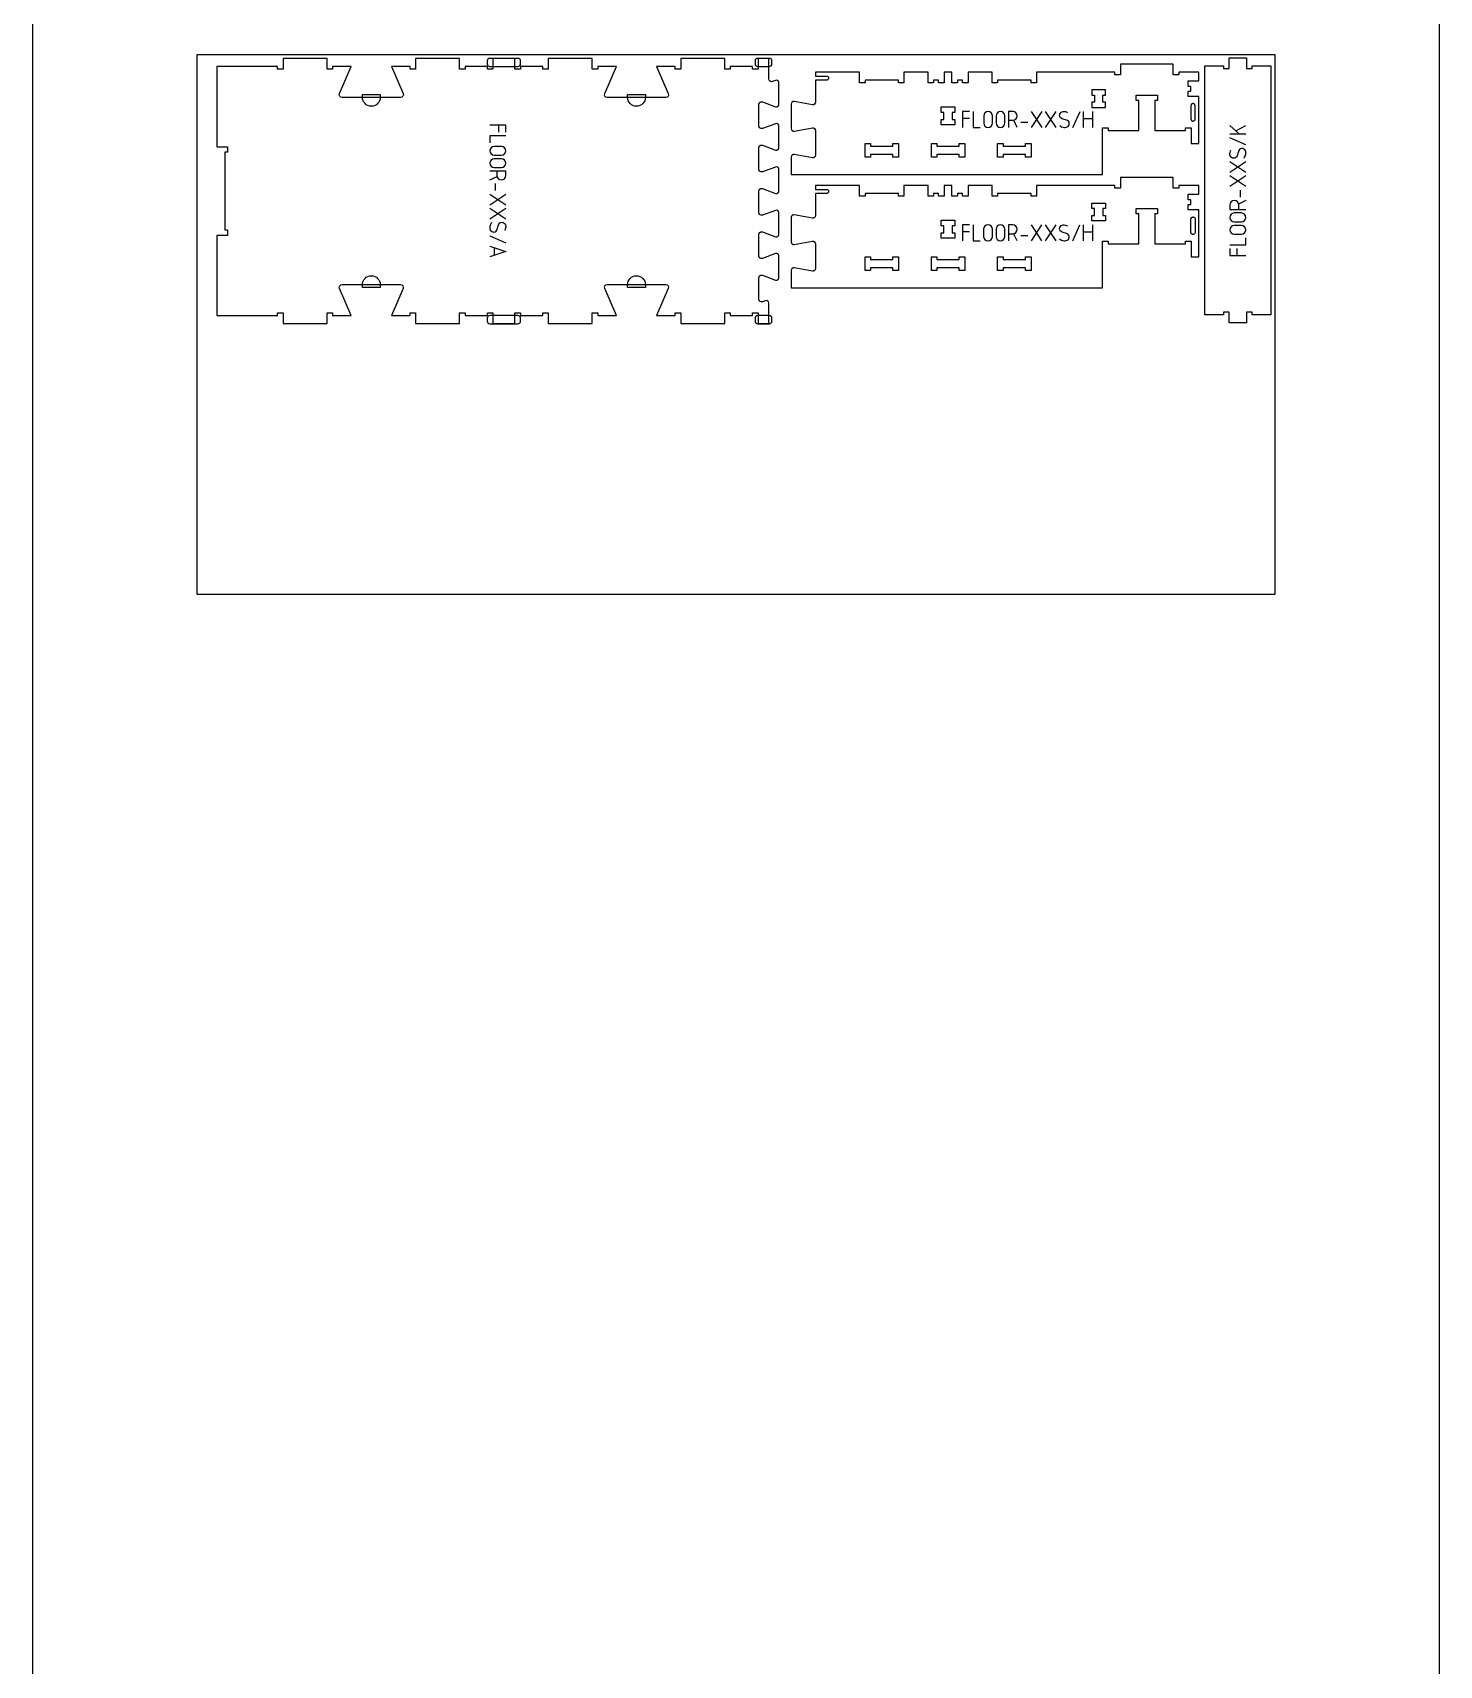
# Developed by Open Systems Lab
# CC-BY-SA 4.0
# Model space of a CAD drawing. Extents: x 0 to 12757, y 0 to 30003.
# Drawn here: x 0 to 3183, y 6932 to 10626 of the extents above; entities that cross this region are included whole.
import ezdxf

# ---------------------------------------------------------------- set-up
doc = ezdxf.new("R2010")
doc.units = 0
for name, color, linetype in [('0_SHEET_SPRUCEPLY_2440X122', 1, 'CONTINUOUS'), ('1_ANYTOOL_1MMDEEP_LABELS_S', 2, 'CONTINUOUS'), ('3_ANYTOOL_CUTTHROUGH_INSID', 4, 'CONTINUOUS'), ('4_ANYTOOL_CUTTHROUGH_OUTSI', 5, 'CONTINUOUS'), ('5_ANYTOOL_HALF_MILL_9MM_IN', 70, 'CONTINUOUS'), ('DONOTCUT', 7, 'CONTINUOUS')]:
    doc.layers.add(name, color=color, linetype=linetype)

msp = doc.modelspace()

# ---------------------------------------------------------------- linework, layer by layer
at = {"layer": '0_SHEET_SPRUCEPLY_2440X122'}
msp.add_lwpolyline([(371.7, 10575.6), (371.7, 9355.6), (2811.7, 9355.6), (2811.7, 10575.6)], close=True, dxfattribs=at)
at = {"layer": '1_ANYTOOL_1MMDEEP_LABELS_S', "color": 2}
for points in [[(2120.2, 10447.3), (2104.2, 10447.3), (2104.2, 10411.3)], [(2120.2, 10431.3), (2104.2, 10431.3)], [(2128.2, 10447.3), (2128.2, 10411.3), (2144.2, 10411.3)], [(2228.2, 10411.3), (2220.1, 10427.5)], [(2236.2, 10423.3), (2252.2, 10423.3)], [(2260.2, 10411.3), (2284.2, 10447.3)], [(2284.2, 10411.3), (2260.2, 10447.3)], [(2292.2, 10411.3), (2316.2, 10447.3)], [(2316.2, 10411.3), (2292.2, 10447.3)], [(2354.2, 10411.3), (2370.2, 10447.3)], [(2378.2, 10411.3), (2378.2, 10447.3)], [(2378.2, 10431.3), (2398.2, 10431.3)], [(2398.2, 10447.3), (2398.2, 10411.3)], [(1070.7, 10400.3), (1070.7, 10416.3), (1034.7, 10416.3)], [(1070.7, 10392.3), (1034.7, 10392.3), (1034.7, 10376.3)], [(1054.7, 10400.3), (1054.7, 10416.3)], [(2709.4, 10415.6), (2731.4, 10395.6)], [(2745.4, 10395.6), (2709.4, 10395.6)], [(2745.4, 10371.6), (2709.4, 10387.6)], [(2722.9, 10403.4), (2745.4, 10415.6)], [(2745.4, 10333.6), (2709.4, 10309.6)], [(2745.4, 10309.6), (2709.4, 10333.6)], [(1034.7, 10292.3), (1050.9, 10300.4)], [(1046.7, 10284.3), (1046.7, 10268.3)], [(2745.4, 10301.6), (2709.4, 10277.6)], [(2745.4, 10277.6), (2709.4, 10301.6)], [(2733.4, 10253.6), (2733.4, 10269.6)], [(1034.7, 10260.3), (1070.7, 10236.3)], [(1034.7, 10236.3), (1070.7, 10260.3)], [(2745.4, 10245.6), (2729.2, 10237.5)], [(1034.7, 10228.3), (1070.7, 10204.3)], [(1034.7, 10204.3), (1070.7, 10228.3)], [(1034.7, 10166.3), (1070.7, 10150.3)], [(2120.1, 10190.8), (2104.1, 10190.8), (2104.1, 10154.8)], [(2120.1, 10174.8), (2104.1, 10174.8)], [(2128.1, 10190.8), (2128.1, 10154.8), (2144.1, 10154.8)], [(2228.1, 10154.8), (2220, 10171)], [(2236.1, 10166.8), (2252.1, 10166.8)], [(2260.1, 10154.8), (2284.1, 10190.8)], [(2284.1, 10154.8), (2260.1, 10190.8)], [(2292.1, 10154.8), (2316.1, 10190.8)], [(2316.1, 10154.8), (2292.1, 10190.8)], [(2354.1, 10154.8), (2370.1, 10190.8)], [(2378.1, 10154.8), (2378.1, 10190.8)], [(2378.1, 10174.8), (2398.1, 10174.8)], [(2398.1, 10190.8), (2398.1, 10154.8)], [(2709.4, 10145.6), (2745.4, 10145.6), (2745.4, 10161.6)], [(1034.7, 10142.3), (1070.7, 10130.3), (1034.7, 10118.3)], [(1044.7, 10139), (1044.7, 10121.7)], [(2709.4, 10137.6), (2709.4, 10121.6), (2745.4, 10121.6)], [(2725.4, 10137.6), (2725.4, 10121.6)]]:
    msp.add_lwpolyline(points, dxfattribs=at)
for points in [[(2152.2, 10421.3, 1), (2172.2, 10421.3), (2172.2, 10437.3, 1), (2152.2, 10437.3)], [(2180.2, 10421.3, 1), (2200.2, 10421.3), (2200.2, 10437.3, 1), (2180.2, 10437.3)], [(1044.7, 10368.3, 1), (1044.7, 10348.3), (1060.7, 10348.3, 1), (1060.7, 10368.3)], [(1044.7, 10340.3, 1), (1044.7, 10320.3), (1060.7, 10320.3, 1), (1060.7, 10340.3)], [(2735.4, 10197.6, 1), (2735.4, 10217.6), (2719.4, 10217.6, 1), (2719.4, 10197.6)], [(2152.1, 10164.8, 1), (2172.1, 10164.8), (2172.1, 10180.8, 1), (2152.1, 10180.8)], [(2180.1, 10164.8, 1), (2200.1, 10164.8), (2200.1, 10180.8, 1), (2180.1, 10180.8)], [(2735.4, 10169.6, 1), (2735.4, 10189.6), (2719.4, 10189.6, 1), (2719.4, 10169.6)]]:
    msp.add_lwpolyline(points, format="xyb", close=True, dxfattribs=at)
for points in [[(2208.2, 10427.3), (2218.2, 10427.3, 1), (2218.2, 10447.3), (2208.2, 10447.3), (2208.2, 10411.3)], [(2324.2, 10415.3, 0.136555), (2333.5, 10411.4, 0.071716), (2338.6, 10411.5, 0.133522), (2343.3, 10413.6, 0.344001), (2345.3, 10423, 0.153745), (2341.8, 10426.8, 0.071568), (2337.1, 10428.6, -0.00912), (2332, 10429.9, -0.090615), (2327.4, 10432.1, -0.340346), (2324.6, 10441.4, -0.284273), (2332.3, 10447.3, -0.092596), (2337.3, 10446.9, -0.017533), (2342.2, 10445.3)], [(2741.4, 10341.6, 0.136555), (2745.2, 10350.9, 0.071716), (2745.1, 10356, 0.133522), (2743, 10360.7, 0.344001), (2733.6, 10362.7, 0.153745), (2729.9, 10359.2, 0.071568), (2728.1, 10354.5, -0.00912), (2726.8, 10349.4, -0.090615), (2724.6, 10344.8, -0.340346), (2715.2, 10342, -0.284273), (2709.4, 10349.7, -0.092596), (2709.8, 10354.7, -0.017533), (2711.4, 10359.6)], [(1050.7, 10312.3), (1050.7, 10302.3, 1), (1070.7, 10302.3), (1070.7, 10312.3), (1034.7, 10312.3)], [(2729.4, 10225.6), (2729.4, 10235.6, 1), (2709.4, 10235.6), (2709.4, 10225.6), (2745.4, 10225.6)], [(1038.7, 10196.3, 0.136555), (1034.9, 10187.1, 0.071716), (1035, 10181.9, 0.133522), (1037.1, 10177.3, 0.344001), (1046.5, 10175.2, 0.153745), (1050.2, 10178.7, 0.071568), (1052, 10183.4, -0.00912), (1053.3, 10188.6, -0.090615), (1055.5, 10193.2, -0.340346), (1064.9, 10196, -0.284273), (1070.7, 10188.3, -0.092596), (1070.3, 10183.3, -0.017533), (1068.7, 10178.3)], [(2208.1, 10170.8), (2218.1, 10170.8, 1), (2218.1, 10190.8), (2208.1, 10190.8), (2208.1, 10154.8)], [(2324.1, 10158.8, 0.136555), (2333.4, 10155, 0.071716), (2338.5, 10155.1, 0.133522), (2343.2, 10157.2, 0.344001), (2345.2, 10166.6, 0.153745), (2341.7, 10170.3, 0.071568), (2337, 10172.1, -0.00912), (2331.9, 10173.4, -0.090615), (2327.3, 10175.6, -0.340346), (2324.5, 10185, -0.284273), (2332.2, 10190.8, -0.092596), (2337.2, 10190.4, -0.017533), (2342.1, 10188.8)]]:
    msp.add_lwpolyline(points, format="xyb", dxfattribs=at)
at = {"layer": '3_ANYTOOL_CUTTHROUGH_INSID', "color": 4}
for points in [[(2397.3, 10496.5), (2397.3, 10484), (2403.3, 10484), (2403.3, 10468.5), (2397.3, 10468.5), (2397.3, 10456), (2427.8, 10456), (2427.8, 10468.5), (2421.8, 10468.5), (2421.8, 10484), (2427.8, 10484), (2427.8, 10496.5)], [(2086.8, 10417), (2056.3, 10417), (2056.3, 10429.5), (2062.3, 10429.5), (2062.3, 10445), (2056.3, 10445), (2056.3, 10457.5), (2086.8, 10457.5), (2086.8, 10445), (2080.8, 10445), (2080.8, 10429.5), (2086.8, 10429.5)], [(1946.8, 10368.5), (1946.8, 10374.5), (1959.3, 10374.5), (1959.3, 10344), (1946.8, 10344), (1946.8, 10350), (1896.3, 10350), (1896.3, 10344), (1883.8, 10344), (1883.8, 10374.5), (1896.3, 10374.5), (1896.3, 10368.5)], [(2046.3, 10368.5), (2096.8, 10368.5), (2096.8, 10374.5), (2109.3, 10374.5), (2109.3, 10344), (2096.8, 10344), (2096.8, 10350), (2046.3, 10350), (2046.3, 10344), (2033.8, 10344), (2033.8, 10374.5), (2046.3, 10374.5)], [(2196.3, 10350), (2196.3, 10344), (2183.8, 10344), (2183.8, 10374.5), (2196.3, 10374.5), (2196.3, 10368.5), (2246.8, 10368.5), (2246.8, 10374.5), (2259.3, 10374.5), (2259.3, 10344), (2246.8, 10344), (2246.8, 10350)], [(2397.3, 10240.1), (2427.8, 10240.1), (2427.8, 10227.6), (2421.8, 10227.6), (2421.8, 10212.1), (2427.8, 10212.1), (2427.8, 10199.6), (2397.3, 10199.6), (2397.3, 10212.1), (2403.3, 10212.1), (2403.3, 10227.6), (2397.3, 10227.6)], [(2086.8, 10160.6), (2056.3, 10160.6), (2056.3, 10173.1), (2062.3, 10173.1), (2062.3, 10188.6), (2056.3, 10188.6), (2056.3, 10201.1), (2086.8, 10201.1), (2086.8, 10188.6), (2080.8, 10188.6), (2080.8, 10173.1), (2086.8, 10173.1)], [(1946.8, 10112.1), (1946.8, 10118.1), (1959.3, 10118.1), (1959.3, 10087.6), (1946.8, 10087.6), (1946.8, 10093.6), (1896.3, 10093.6), (1896.3, 10087.6), (1883.8, 10087.6), (1883.8, 10118.1), (1896.3, 10118.1), (1896.3, 10112.1)], [(2046.3, 10118.1), (2046.3, 10112.1), (2096.8, 10112.1), (2096.8, 10118.1), (2109.3, 10118.1), (2109.3, 10087.6), (2096.8, 10087.6), (2096.8, 10093.6), (2046.3, 10093.6), (2046.3, 10087.6), (2033.8, 10087.6), (2033.8, 10118.1)], [(2196.3, 10093.6), (2196.3, 10087.6), (2183.8, 10087.6), (2183.8, 10118.1), (2196.3, 10118.1), (2196.3, 10112.1), (2246.8, 10112.1), (2246.8, 10118.1), (2259.3, 10118.1), (2259.3, 10087.6), (2246.8, 10087.6), (2246.8, 10093.6)]]:
    msp.add_lwpolyline(points, close=True, dxfattribs=at)
for points in [[(2630.8, 10460.3, 0.414214), (2626, 10465), (2625.9, 10465), (2625.8, 10465), (2625.7, 10465), (2625.6, 10465), (2625.5, 10465), (2625.4, 10465), (2625.3, 10465), (2625.1, 10465), (2625, 10464.9), (2624.9, 10464.9), (2624.8, 10464.9), (2624.7, 10464.9), (2624.6, 10464.8), (2624.5, 10464.8), (2624.4, 10464.7), (2624.3, 10464.7), (2624.1, 10464.7), (2624, 10464.6), (2623.9, 10464.6), (2623.8, 10464.5), (2623.7, 10464.4), (2623.6, 10464.4), (2623.5, 10464.3), (2623.4, 10464.3), (2623.3, 10464.2), (2623.2, 10464.1), (2623.1, 10464.1), (2623, 10464), (2622.9, 10463.9), (2622.8, 10463.8), (2622.7, 10463.7), (2622.6, 10463.6), (2622.6, 10463.6), (2622.5, 10463.5), (2622.4, 10463.4), (2622.3, 10463.3), (2622.2, 10463.2), (2622.2, 10463.1), (2622.1, 10463), (2622, 10462.9), (2622, 10462.8), (2621.9, 10462.7), (2621.8, 10462.6), (2621.8, 10462.5), (2621.7, 10462.4), (2621.7, 10462.3), (2621.6, 10462.1), (2621.6, 10462), (2621.5, 10461.9), (2621.5, 10461.8), (2621.5, 10461.7), (2621.4, 10461.6), (2621.4, 10461.5), (2621.4, 10461.4), (2621.4, 10461.3), (2621.3, 10461.2), (2621.3, 10461), (2621.3, 10460.9), (2621.3, 10460.8), (2621.3, 10460.7), (2621.3, 10460.6), (2621.3, 10460.5), (2621.3, 10460.4), (2621.3, 10460.3), (2621.3, 10430.3), (2621.3, 10430.2), (2621.3, 10430.1), (2621.3, 10430), (2621.3, 10429.9), (2621.3, 10429.7), (2621.3, 10429.6), (2621.3, 10429.5), (2621.3, 10429.4), (2621.4, 10429.3), (2621.4, 10429.2), (2621.4, 10429.1), (2621.4, 10429), (2621.5, 10428.9), (2621.5, 10428.8), (2621.6, 10428.6), (2621.6, 10428.5), (2621.6, 10428.4), (2621.7, 10428.3), (2621.7, 10428.2), (2621.8, 10428.1), (2621.8, 10428), (2621.9, 10427.9), (2622, 10427.8), (2622, 10427.7), (2622.1, 10427.6), (2622.2, 10427.5), (2622.2, 10427.4), (2622.3, 10427.3), (2622.4, 10427.2), (2622.5, 10427.1), (2622.6, 10427), (2622.7, 10426.9), (2622.7, 10426.8), (2622.8, 10426.8), (2622.9, 10426.7), (2623, 10426.6), (2623.1, 10426.5), (2623.2, 10426.4), (2623.3, 10426.4), (2623.4, 10426.3), (2623.5, 10426.2), (2623.6, 10426.2), (2623.7, 10426.1), (2623.8, 10426.1), (2623.9, 10426), (2624, 10426), (2624.2, 10425.9), (2624.3, 10425.9), (2624.4, 10425.8), (2624.5, 10425.8), (2624.6, 10425.8), (2624.7, 10425.7), (2624.8, 10425.7), (2624.9, 10425.7), (2625, 10425.6), (2625.1, 10425.6), (2625.3, 10425.6), (2625.4, 10425.6), (2625.5, 10425.6), (2625.6, 10425.6), (2625.7, 10425.5), (2625.8, 10425.5), (2625.9, 10425.5), (2626, 10425.5, 0.414214), (2630.8, 10430.3)], [(2630.8, 10203.8), (2630.8, 10173.8, -0.414214), (2626, 10169.1), (2625.9, 10169.1), (2625.8, 10169.1), (2625.7, 10169.1), (2625.6, 10169.1), (2625.5, 10169.1), (2625.4, 10169.1), (2625.3, 10169.1), (2625.1, 10169.2), (2625, 10169.2), (2624.9, 10169.2), (2624.8, 10169.2), (2624.7, 10169.3), (2624.6, 10169.3), (2624.5, 10169.3), (2624.4, 10169.4), (2624.3, 10169.4), (2624.2, 10169.5), (2624, 10169.5), (2623.9, 10169.6), (2623.8, 10169.6), (2623.7, 10169.7), (2623.6, 10169.7), (2623.5, 10169.8), (2623.4, 10169.9), (2623.3, 10169.9), (2623.2, 10170), (2623.1, 10170.1), (2623, 10170.1), (2622.9, 10170.2), (2622.8, 10170.3), (2622.7, 10170.4), (2622.7, 10170.5), (2622.6, 10170.6), (2622.5, 10170.7), (2622.4, 10170.7), (2622.3, 10170.8), (2622.2, 10170.9), (2622.2, 10171), (2622.1, 10171.1), (2622, 10171.2), (2622, 10171.3), (2621.9, 10171.4), (2621.8, 10171.5), (2621.8, 10171.7), (2621.7, 10171.8), (2621.7, 10171.9), (2621.6, 10172), (2621.6, 10172.1), (2621.6, 10172.2), (2621.5, 10172.3), (2621.5, 10172.4), (2621.4, 10172.5), (2621.4, 10172.6), (2621.4, 10172.7), (2621.4, 10172.9), (2621.3, 10173), (2621.3, 10173.1), (2621.3, 10173.2), (2621.3, 10173.3), (2621.3, 10173.4), (2621.3, 10173.5), (2621.3, 10173.6), (2621.3, 10173.7), (2621.3, 10173.8), (2621.3, 10203.8), (2621.3, 10203.9), (2621.3, 10204), (2621.3, 10204.2), (2621.3, 10204.3), (2621.3, 10204.4), (2621.3, 10204.5), (2621.3, 10204.6), (2621.3, 10204.7), (2621.4, 10204.8), (2621.4, 10204.9), (2621.4, 10205), (2621.4, 10205.1), (2621.5, 10205.3), (2621.5, 10205.4), (2621.5, 10205.5), (2621.6, 10205.6), (2621.6, 10205.7), (2621.7, 10205.8), (2621.7, 10205.9), (2621.8, 10206), (2621.8, 10206.1), (2621.9, 10206.2), (2622, 10206.3), (2622, 10206.4), (2622.1, 10206.5), (2622.2, 10206.6), (2622.2, 10206.7), (2622.3, 10206.8), (2622.4, 10206.9), (2622.5, 10207), (2622.6, 10207.1), (2622.6, 10207.2), (2622.7, 10207.3), (2622.8, 10207.4), (2622.9, 10207.4), (2623, 10207.5), (2623.1, 10207.6), (2623.2, 10207.7), (2623.3, 10207.7), (2623.4, 10207.8), (2623.5, 10207.9), (2623.6, 10207.9), (2623.7, 10208), (2623.8, 10208.1), (2623.9, 10208.1), (2624, 10208.2), (2624.1, 10208.2), (2624.3, 10208.3), (2624.4, 10208.3), (2624.5, 10208.3), (2624.6, 10208.4), (2624.7, 10208.4), (2624.8, 10208.4), (2624.9, 10208.5), (2625, 10208.5), (2625.1, 10208.5), (2625.3, 10208.5), (2625.4, 10208.5), (2625.5, 10208.6), (2625.6, 10208.6), (2625.7, 10208.6), (2625.8, 10208.6), (2625.9, 10208.6), (2626, 10208.6, -0.414214)]]:
    msp.add_lwpolyline(points, format="xyb", close=True, dxfattribs=at)
at = {"layer": '4_ANYTOOL_CUTTHROUGH_OUTSI', "color": 5}
for points in [[(1681.4, 10517.6), (1674.6, 10515, -0.522088), (1666.2, 10520.9), (1666.2, 10567), (1641.7, 10567), (1641.7, 10543), (1629.2, 10543), (1629.2, 10549), (1578.7, 10549), (1578.7, 10543), (1566.2, 10543), (1566.2, 10567), (1466.7, 10567), (1466.7, 10543), (1454.2, 10543), (1454.2, 10549), (1411.8, 10549), (1438.4, 10487.8), (1438.4, 10487.8, -0.539734), (1432.6, 10479), (1300.3, 10479, -0.539734), (1294.5, 10487.8), (1321.1, 10549), (1278.7, 10549), (1278.7, 10543), (1266.2, 10543), (1266.2, 10567), (1166.7, 10567), (1166.7, 10543), (1154.2, 10543), (1154.2, 10549), (1103.7, 10549), (1103.7, 10543), (1091.2, 10543), (1091.2, 10567), (1041.7, 10567), (1041.7, 10543), (1029.2, 10543), (1029.2, 10549), (978.7, 10549), (978.7, 10543), (966.2, 10543), (966.2, 10567), (866.7, 10567), (866.7, 10543), (854.2, 10543), (854.2, 10549), (811.8, 10549), (838.4, 10487.8), (838.4, 10487.8, -0.539734), (832.6, 10479), (700.3, 10479, -0.539734), (694.5, 10487.8), (721.1, 10549), (678.7, 10549), (678.7, 10543), (666.2, 10543), (666.2, 10567), (566.7, 10567), (566.7, 10543), (554.2, 10543), (554.2, 10549), (416.7, 10549), (416.7, 10367.5), (440.7, 10367.5), (440.7, 10355), (434.7, 10355), (434.7, 10179.5), (440.7, 10179.5), (440.7, 10167), (416.7, 10167), (416.7, 9985.5), (554.2, 9985.5), (554.2, 9991.5), (566.7, 9991.5), (566.7, 9967.5), (666.2, 9967.5), (666.2, 9991.5), (678.7, 9991.5), (678.7, 9985.5), (721.1, 9985.5), (694.5, 10046.8), (694.5, 10046.8, -0.539734), (700.3, 10055.5), (832.6, 10055.5, -0.539734), (838.4, 10046.8), (811.8, 9985.5), (854.2, 9985.5), (854.2, 9991.5), (866.7, 9991.5), (866.7, 9967.5), (966.2, 9967.5), (966.2, 9991.5), (978.7, 9991.5), (978.7, 9985.5), (1029.2, 9985.5), (1029.2, 9991.5), (1041.7, 9991.5), (1041.7, 9967.5), (1091.2, 9967.5), (1091.2, 9991.5), (1103.7, 9991.5), (1103.7, 9985.5), (1154.2, 9985.5), (1154.2, 9991.5), (1166.7, 9991.5), (1166.7, 9967.5), (1266.2, 9967.5), (1266.2, 9991.5), (1278.7, 9991.5), (1278.7, 9985.5), (1321.1, 9985.5), (1294.5, 10046.8), (1294.5, 10046.8, -0.539734), (1300.3, 10055.5), (1432.6, 10055.5, -0.539734), (1438.4, 10046.8), (1411.8, 9985.5), (1454.2, 9985.5), (1454.2, 9991.5), (1466.7, 9991.5), (1466.7, 9967.5), (1566.2, 9967.5), (1566.2, 9991.5), (1578.7, 9991.5), (1578.7, 9985.5), (1629.2, 9985.5), (1629.2, 9991.5), (1641.7, 9991.5), (1641.7, 9967.5), (1666.2, 9967.5), (1666.2, 10013.7), (1666.2, 10013.7, 0.522087), (1658.5, 10019.1), (1651.6, 10016.6), (1651.6, 10016.6), (1651.6, 10016.6, -0.237079), (1646.1, 10017.5), (1646, 10017.6), (1645.8, 10017.7), (1645.7, 10017.9), (1645.6, 10018), (1645.4, 10018.1), (1645.3, 10018.2), (1645.2, 10018.4), (1645.1, 10018.5), (1644.9, 10018.7), (1644.8, 10018.8), (1644.7, 10018.9), (1644.6, 10019.1), (1644.5, 10019.3), (1644.4, 10019.4), (1644.3, 10019.6), (1644.2, 10019.7), (1644.2, 10019.9), (1644.1, 10020.1), (1644, 10020.2), (1644, 10020.4), (1643.9, 10020.6), (1643.8, 10020.8), (1643.8, 10020.9), (1643.7, 10021.1), (1643.7, 10021.3), (1643.7, 10021.5), (1643.6, 10021.7), (1643.6, 10021.8), (1643.6, 10022), (1643.6, 10022.2), (1643.6, 10022.4), (1643.6, 10022.5), (1643.6, 10071), (1643.6, 10071.2), (1643.6, 10071.4), (1643.6, 10071.6), (1643.6, 10071.8), (1643.6, 10071.9), (1643.7, 10072.1), (1643.7, 10072.3), (1643.7, 10072.5), (1643.8, 10072.6), (1643.8, 10072.8), (1643.9, 10073), (1644, 10073.2), (1644, 10073.3), (1644.1, 10073.5), (1644.2, 10073.7), (1644.2, 10073.9), (1644.3, 10074), (1644.4, 10074.2), (1644.5, 10074.3), (1644.6, 10074.5), (1644.7, 10074.6), (1644.8, 10074.8), (1644.9, 10074.9), (1645.1, 10075.1), (1645.2, 10075.2), (1645.3, 10075.4), (1645.4, 10075.5), (1645.6, 10075.6), (1645.7, 10075.7), (1645.8, 10075.8), (1646, 10076), (1646.1, 10076.1), (1646.2, 10076.2), (1646.4, 10076.3), (1646.5, 10076.4), (1646.7, 10076.5), (1646.9, 10076.5), (1647, 10076.6), (1647.2, 10076.7), (1647.3, 10076.8), (1647.5, 10076.9), (1647.7, 10076.9), (1647.9, 10077), (1648, 10077), (1648.2, 10077.1), (1648.4, 10077.1), (1648.6, 10077.2), (1648.8, 10077.2), (1648.9, 10077.2), (1649.1, 10077.3), (1649.3, 10077.3), (1649.5, 10077.3), (1649.7, 10077.3), (1649.9, 10077.3), (1650, 10077.3), (1650.2, 10077.3), (1650.4, 10077.3), (1650.6, 10077.3), (1650.8, 10077.2), (1650.9, 10077.2), (1651.1, 10077.2), (1651.3, 10077.1), (1651.5, 10077.1), (1651.6, 10077), (1651.6, 10077), (1681.4, 10066), (1681.4, 10066, 0.236725), (1686.5, 10066.9), (1686.6, 10067), (1686.7, 10067.1), (1686.9, 10067.2), (1687, 10067.3), (1687.1, 10067.5), (1687.2, 10067.6), (1687.3, 10067.7), (1687.4, 10067.8), (1687.6, 10068), (1687.7, 10068.1), (1687.8, 10068.2), (1687.9, 10068.4), (1687.9, 10068.5), (1688, 10068.7), (1688.1, 10068.8), (1688.2, 10069), (1688.3, 10069.1), (1688.3, 10069.3), (1688.4, 10069.4), (1688.5, 10069.6), (1688.5, 10069.7), (1688.6, 10069.9), (1688.6, 10070.1), (1688.7, 10070.2), (1688.7, 10070.4), (1688.7, 10070.6), (1688.7, 10070.7), (1688.8, 10070.9), (1688.8, 10071.1), (1688.8, 10071.2), (1688.8, 10071.4), (1688.8, 10071.5), (1688.8, 10120), (1688.8, 10120.2), (1688.8, 10120.4), (1688.8, 10120.5), (1688.8, 10120.7), (1688.7, 10120.9), (1688.7, 10121), (1688.7, 10121.2), (1688.7, 10121.4), (1688.6, 10121.5), (1688.6, 10121.7), (1688.5, 10121.8), (1688.5, 10122), (1688.4, 10122.2), (1688.3, 10122.3), (1688.3, 10122.5), (1688.2, 10122.6), (1688.1, 10122.8), (1688, 10122.9), (1687.9, 10123.1), (1687.9, 10123.2), (1687.8, 10123.4), (1687.7, 10123.5), (1687.6, 10123.6), (1687.4, 10123.8), (1687.3, 10123.9), (1687.2, 10124), (1687.1, 10124.1), (1687, 10124.2), (1686.9, 10124.4), (1686.7, 10124.5), (1686.6, 10124.6), (1686.5, 10124.7, 0.236725), (1681.4, 10125.6), (1651.6, 10114.6), (1651.6, 10114.6), (1651.6, 10114.6, -0.237079), (1646.1, 10115.5), (1646, 10115.6), (1645.8, 10115.7), (1645.7, 10115.9), (1645.6, 10116), (1645.4, 10116.1), (1645.3, 10116.2), (1645.2, 10116.4), (1645.1, 10116.5), (1644.9, 10116.7), (1644.8, 10116.8), (1644.7, 10116.9), (1644.6, 10117.1), (1644.5, 10117.3), (1644.4, 10117.4), (1644.3, 10117.6), (1644.2, 10117.7), (1644.2, 10117.9), (1644.1, 10118.1), (1644, 10118.2), (1644, 10118.4), (1643.9, 10118.6), (1643.8, 10118.8), (1643.8, 10118.9), (1643.7, 10119.1), (1643.7, 10119.3), (1643.7, 10119.5), (1643.6, 10119.7), (1643.6, 10119.8), (1643.6, 10120), (1643.6, 10120.2), (1643.6, 10120.4), (1643.6, 10120.5), (1643.6, 10169), (1643.6, 10169.2), (1643.6, 10169.4), (1643.6, 10169.6), (1643.6, 10169.8), (1643.6, 10169.9), (1643.7, 10170.1), (1643.7, 10170.3), (1643.7, 10170.5), (1643.8, 10170.6), (1643.8, 10170.8), (1643.9, 10171), (1644, 10171.2), (1644, 10171.3), (1644.1, 10171.5), (1644.2, 10171.7), (1644.2, 10171.9), (1644.3, 10172), (1644.4, 10172.2), (1644.5, 10172.3), (1644.6, 10172.5), (1644.7, 10172.6), (1644.8, 10172.8), (1644.9, 10172.9), (1645.1, 10173.1), (1645.2, 10173.2), (1645.3, 10173.4), (1645.4, 10173.5), (1645.6, 10173.6), (1645.7, 10173.7), (1645.8, 10173.8), (1646, 10174), (1646.1, 10174.1), (1646.2, 10174.2), (1646.4, 10174.3), (1646.5, 10174.4), (1646.7, 10174.5), (1646.9, 10174.5), (1647, 10174.6), (1647.2, 10174.7), (1647.3, 10174.8), (1647.5, 10174.9), (1647.7, 10174.9), (1647.9, 10175), (1648, 10175), (1648.2, 10175.1), (1648.4, 10175.1), (1648.6, 10175.2), (1648.8, 10175.2), (1648.9, 10175.2), (1649.1, 10175.3), (1649.3, 10175.3), (1649.5, 10175.3), (1649.7, 10175.3), (1649.9, 10175.3), (1650, 10175.3), (1650.2, 10175.3), (1650.4, 10175.3), (1650.6, 10175.3), (1650.8, 10175.2), (1650.9, 10175.2), (1651.1, 10175.2), (1651.3, 10175.1), (1651.5, 10175.1), (1651.6, 10175), (1651.6, 10175), (1681.4, 10164), (1681.4, 10164, 0.236725), (1686.5, 10164.9), (1686.6, 10165), (1686.7, 10165.1), (1686.9, 10165.2), (1687, 10165.3), (1687.1, 10165.5), (1687.2, 10165.6), (1687.3, 10165.7), (1687.4, 10165.8), (1687.6, 10166), (1687.7, 10166.1), (1687.8, 10166.2), (1687.9, 10166.4), (1687.9, 10166.5), (1688, 10166.7), (1688.1, 10166.8), (1688.2, 10167), (1688.3, 10167.1), (1688.3, 10167.3), (1688.4, 10167.4), (1688.5, 10167.6), (1688.5, 10167.7), (1688.6, 10167.9), (1688.6, 10168.1), (1688.7, 10168.2), (1688.7, 10168.4), (1688.7, 10168.6), (1688.7, 10168.7), (1688.8, 10168.9), (1688.8, 10169.1), (1688.8, 10169.2), (1688.8, 10169.4), (1688.8, 10169.5), (1688.8, 10218), (1688.8, 10218.2), (1688.8, 10218.4), (1688.8, 10218.5), (1688.8, 10218.7), (1688.7, 10218.9), (1688.7, 10219), (1688.7, 10219.2), (1688.7, 10219.4), (1688.6, 10219.5), (1688.6, 10219.7), (1688.5, 10219.8), (1688.5, 10220), (1688.4, 10220.2), (1688.3, 10220.3), (1688.3, 10220.5), (1688.2, 10220.6), (1688.1, 10220.8), (1688, 10220.9), (1687.9, 10221.1), (1687.9, 10221.2), (1687.8, 10221.4), (1687.7, 10221.5), (1687.6, 10221.6), (1687.4, 10221.8), (1687.3, 10221.9), (1687.2, 10222), (1687.1, 10222.1), (1687, 10222.2), (1686.9, 10222.4), (1686.7, 10222.5), (1686.6, 10222.6), (1686.5, 10222.7, 0.236725), (1681.4, 10223.6), (1651.6, 10212.6), (1651.6, 10212.6), (1651.6, 10212.6, -0.237079), (1646.1, 10213.5), (1646, 10213.6), (1645.8, 10213.7), (1645.7, 10213.9), (1645.6, 10214), (1645.4, 10214.1), (1645.3, 10214.2), (1645.2, 10214.4), (1645.1, 10214.5), (1644.9, 10214.7), (1644.8, 10214.8), (1644.7, 10214.9), (1644.6, 10215.1), (1644.5, 10215.3), (1644.4, 10215.4), (1644.3, 10215.6), (1644.2, 10215.7), (1644.2, 10215.9), (1644.1, 10216.1), (1644, 10216.2), (1644, 10216.4), (1643.9, 10216.6), (1643.8, 10216.8), (1643.8, 10216.9), (1643.7, 10217.1), (1643.7, 10217.3), (1643.7, 10217.5), (1643.6, 10217.7), (1643.6, 10217.8), (1643.6, 10218), (1643.6, 10218.2), (1643.6, 10218.4), (1643.6, 10218.5), (1643.6, 10267), (1643.6, 10267.2), (1643.6, 10267.4), (1643.6, 10267.6), (1643.6, 10267.8), (1643.6, 10267.9), (1643.7, 10268.1), (1643.7, 10268.3), (1643.7, 10268.5), (1643.8, 10268.6), (1643.8, 10268.8), (1643.9, 10269), (1644, 10269.2), (1644, 10269.3), (1644.1, 10269.5), (1644.2, 10269.7), (1644.2, 10269.9), (1644.3, 10270), (1644.4, 10270.2), (1644.5, 10270.3), (1644.6, 10270.5), (1644.7, 10270.6), (1644.8, 10270.8), (1644.9, 10270.9), (1645.1, 10271.1), (1645.2, 10271.2), (1645.3, 10271.4), (1645.4, 10271.5), (1645.6, 10271.6), (1645.7, 10271.7), (1645.8, 10271.8), (1646, 10272), (1646.1, 10272.1), (1646.2, 10272.2), (1646.4, 10272.3), (1646.5, 10272.4), (1646.7, 10272.5), (1646.9, 10272.5), (1647, 10272.6), (1647.2, 10272.7), (1647.3, 10272.8), (1647.5, 10272.9), (1647.7, 10272.9), (1647.9, 10273), (1648, 10273), (1648.2, 10273.1), (1648.4, 10273.1), (1648.6, 10273.2), (1648.8, 10273.2), (1648.9, 10273.2), (1649.1, 10273.3), (1649.3, 10273.3), (1649.5, 10273.3), (1649.7, 10273.3), (1649.9, 10273.3), (1650, 10273.3), (1650.2, 10273.3), (1650.4, 10273.3), (1650.6, 10273.3), (1650.8, 10273.2), (1650.9, 10273.2), (1651.1, 10273.2), (1651.3, 10273.1), (1651.5, 10273.1), (1651.6, 10273), (1651.6, 10273), (1651.6, 10273), (1681.4, 10262), (1681.4, 10262, 0.236725), (1686.5, 10262.9), (1686.6, 10263), (1686.7, 10263.1), (1686.9, 10263.2), (1687, 10263.3), (1687.1, 10263.5), (1687.2, 10263.6), (1687.3, 10263.7), (1687.4, 10263.8), (1687.6, 10264), (1687.7, 10264.1), (1687.8, 10264.2), (1687.9, 10264.4), (1687.9, 10264.5), (1688, 10264.7), (1688.1, 10264.8), (1688.2, 10265), (1688.3, 10265.1), (1688.3, 10265.3), (1688.4, 10265.4), (1688.5, 10265.6), (1688.5, 10265.7), (1688.6, 10265.9), (1688.6, 10266.1), (1688.7, 10266.2), (1688.7, 10266.4), (1688.7, 10266.6), (1688.7, 10266.7), (1688.8, 10266.9), (1688.8, 10267.1), (1688.8, 10267.2), (1688.8, 10267.4), (1688.8, 10267.5), (1688.8, 10316), (1688.8, 10316.2), (1688.8, 10316.4), (1688.8, 10316.5), (1688.8, 10316.7), (1688.7, 10316.9), (1688.7, 10317), (1688.7, 10317.2), (1688.7, 10317.4), (1688.6, 10317.5), (1688.6, 10317.7), (1688.5, 10317.8), (1688.5, 10318), (1688.4, 10318.2), (1688.3, 10318.3), (1688.3, 10318.5), (1688.2, 10318.6), (1688.1, 10318.8), (1688, 10318.9), (1687.9, 10319.1), (1687.9, 10319.2), (1687.8, 10319.4), (1687.7, 10319.5), (1687.6, 10319.6), (1687.4, 10319.8), (1687.3, 10319.9), (1687.2, 10320), (1687.1, 10320.1), (1687, 10320.2), (1686.9, 10320.4), (1686.7, 10320.5), (1686.6, 10320.6), (1686.5, 10320.7, 0.236725), (1681.4, 10321.6), (1651.6, 10310.6), (1651.6, 10310.6), (1651.6, 10310.6, -0.237079), (1646.1, 10311.5), (1646, 10311.6), (1645.8, 10311.7), (1645.7, 10311.9), (1645.6, 10312), (1645.4, 10312.1), (1645.3, 10312.2), (1645.2, 10312.4), (1645.1, 10312.5), (1644.9, 10312.7), (1644.8, 10312.8), (1644.7, 10312.9), (1644.6, 10313.1), (1644.5, 10313.3), (1644.4, 10313.4), (1644.3, 10313.6), (1644.2, 10313.7), (1644.2, 10313.9), (1644.1, 10314.1), (1644, 10314.2), (1644, 10314.4), (1643.9, 10314.6), (1643.8, 10314.8), (1643.8, 10314.9), (1643.7, 10315.1), (1643.7, 10315.3), (1643.7, 10315.5), (1643.6, 10315.7), (1643.6, 10315.8), (1643.6, 10316), (1643.6, 10316.2), (1643.6, 10316.4), (1643.6, 10316.5), (1643.6, 10365), (1643.6, 10365.2), (1643.6, 10365.4), (1643.6, 10365.6), (1643.6, 10365.8), (1643.6, 10365.9), (1643.7, 10366.1), (1643.7, 10366.3), (1643.7, 10366.5), (1643.8, 10366.6), (1643.8, 10366.8), (1643.9, 10367), (1644, 10367.2), (1644, 10367.3), (1644.1, 10367.5), (1644.2, 10367.7), (1644.2, 10367.9), (1644.3, 10368), (1644.4, 10368.2), (1644.5, 10368.3), (1644.6, 10368.5), (1644.7, 10368.6), (1644.8, 10368.8), (1644.9, 10368.9), (1645.1, 10369.1), (1645.2, 10369.2), (1645.3, 10369.4), (1645.4, 10369.5), (1645.6, 10369.6), (1645.7, 10369.7), (1645.8, 10369.8), (1646, 10370), (1646.1, 10370.1), (1646.2, 10370.2), (1646.4, 10370.3), (1646.5, 10370.4), (1646.7, 10370.5), (1646.9, 10370.5), (1647, 10370.6), (1647.2, 10370.7), (1647.3, 10370.8), (1647.5, 10370.9), (1647.7, 10370.9), (1647.9, 10371), (1648, 10371), (1648.2, 10371.1), (1648.4, 10371.1), (1648.6, 10371.2), (1648.8, 10371.2), (1648.9, 10371.2), (1649.1, 10371.3), (1649.3, 10371.3), (1649.5, 10371.3), (1649.7, 10371.3), (1649.9, 10371.3), (1650, 10371.3), (1650.2, 10371.3), (1650.4, 10371.3), (1650.6, 10371.3), (1650.8, 10371.2), (1650.9, 10371.2), (1651.1, 10371.2), (1651.3, 10371.1), (1651.5, 10371.1), (1651.6, 10371), (1651.6, 10371), (1681.4, 10360), (1681.4, 10360, 0.236725), (1686.5, 10360.9), (1686.6, 10361), (1686.7, 10361.1), (1686.9, 10361.2), (1687, 10361.3), (1687.1, 10361.5), (1687.2, 10361.6), (1687.3, 10361.7), (1687.4, 10361.8), (1687.6, 10362), (1687.7, 10362.1), (1687.8, 10362.2), (1687.9, 10362.4), (1687.9, 10362.5), (1688, 10362.7), (1688.1, 10362.8), (1688.2, 10363), (1688.3, 10363.1), (1688.3, 10363.3), (1688.4, 10363.4), (1688.5, 10363.6), (1688.5, 10363.7), (1688.6, 10363.9), (1688.6, 10364.1), (1688.7, 10364.2), (1688.7, 10364.4), (1688.7, 10364.6), (1688.7, 10364.7), (1688.8, 10364.9), (1688.8, 10365.1), (1688.8, 10365.2), (1688.8, 10365.4), (1688.8, 10365.5), (1688.8, 10414), (1688.8, 10414.2), (1688.8, 10414.4), (1688.8, 10414.5), (1688.8, 10414.7), (1688.7, 10414.9), (1688.7, 10415), (1688.7, 10415.2), (1688.7, 10415.4), (1688.6, 10415.5), (1688.6, 10415.7), (1688.5, 10415.8), (1688.5, 10416), (1688.4, 10416.2), (1688.3, 10416.3), (1688.3, 10416.5), (1688.2, 10416.6), (1688.1, 10416.8), (1688, 10416.9), (1687.9, 10417.1), (1687.9, 10417.2), (1687.8, 10417.4), (1687.7, 10417.5), (1687.6, 10417.6), (1687.4, 10417.8), (1687.3, 10417.9), (1687.2, 10418), (1687.1, 10418.1), (1687, 10418.2), (1686.9, 10418.4), (1686.7, 10418.5), (1686.6, 10418.6), (1686.5, 10418.7, 0.236725), (1681.4, 10419.6), (1651.6, 10408.6), (1651.6, 10408.6), (1651.6, 10408.6, -0.237079), (1646.1, 10409.5), (1646, 10409.6), (1645.8, 10409.7), (1645.7, 10409.9), (1645.6, 10410), (1645.4, 10410.1), (1645.3, 10410.2), (1645.2, 10410.4), (1645.1, 10410.5), (1644.9, 10410.7), (1644.8, 10410.8), (1644.7, 10410.9), (1644.6, 10411.1), (1644.5, 10411.3), (1644.4, 10411.4), (1644.3, 10411.6), (1644.2, 10411.7), (1644.2, 10411.9), (1644.1, 10412.1), (1644, 10412.2), (1644, 10412.4), (1643.9, 10412.6), (1643.8, 10412.8), (1643.8, 10412.9), (1643.7, 10413.1), (1643.7, 10413.3), (1643.7, 10413.5), (1643.6, 10413.7), (1643.6, 10413.8), (1643.6, 10414), (1643.6, 10414.2), (1643.6, 10414.4), (1643.6, 10414.5), (1643.6, 10463), (1643.6, 10463.2), (1643.6, 10463.4), (1643.6, 10463.6), (1643.6, 10463.8), (1643.6, 10463.9), (1643.7, 10464.1), (1643.7, 10464.3), (1643.7, 10464.5), (1643.8, 10464.6), (1643.8, 10464.8), (1643.9, 10465), (1644, 10465.2), (1644, 10465.3), (1644.1, 10465.5), (1644.2, 10465.7), (1644.2, 10465.9), (1644.3, 10466), (1644.4, 10466.2), (1644.5, 10466.3), (1644.6, 10466.5), (1644.7, 10466.6), (1644.8, 10466.8), (1644.9, 10466.9), (1645.1, 10467.1), (1645.2, 10467.2), (1645.3, 10467.4), (1645.4, 10467.5), (1645.6, 10467.6), (1645.7, 10467.7), (1645.8, 10467.8), (1646, 10468), (1646.1, 10468.1), (1646.2, 10468.2), (1646.4, 10468.3), (1646.5, 10468.4), (1646.7, 10468.5), (1646.9, 10468.5), (1647, 10468.6), (1647.2, 10468.7), (1647.3, 10468.8), (1647.5, 10468.9), (1647.7, 10468.9), (1647.9, 10469), (1648, 10469), (1648.2, 10469.1), (1648.4, 10469.1), (1648.6, 10469.2), (1648.8, 10469.2), (1648.9, 10469.2), (1649.1, 10469.3), (1649.3, 10469.3), (1649.5, 10469.3), (1649.7, 10469.3), (1649.9, 10469.3), (1650, 10469.3), (1650.2, 10469.3), (1650.4, 10469.3), (1650.6, 10469.3), (1650.8, 10469.2), (1650.9, 10469.2), (1651.1, 10469.2), (1651.3, 10469.1), (1651.5, 10469.1), (1651.6, 10469), (1651.6, 10469), (1681.4, 10458), (1681.4, 10458, 0.236725), (1686.5, 10458.9), (1686.6, 10459), (1686.7, 10459.1), (1686.9, 10459.2), (1687, 10459.3), (1687.1, 10459.5), (1687.2, 10459.6), (1687.3, 10459.7), (1687.4, 10459.8), (1687.6, 10460), (1687.7, 10460.1), (1687.8, 10460.2), (1687.9, 10460.4), (1687.9, 10460.5), (1688, 10460.7), (1688.1, 10460.8), (1688.2, 10461), (1688.3, 10461.1), (1688.3, 10461.3), (1688.4, 10461.4), (1688.5, 10461.6), (1688.5, 10461.7), (1688.6, 10461.9), (1688.6, 10462.1), (1688.7, 10462.2), (1688.7, 10462.4), (1688.7, 10462.6), (1688.7, 10462.7), (1688.8, 10462.9), (1688.8, 10463.1), (1688.8, 10463.2), (1688.8, 10463.4), (1688.8, 10463.5), (1688.8, 10512), (1688.8, 10512.2), (1688.8, 10512.4), (1688.8, 10512.5), (1688.8, 10512.7), (1688.7, 10512.9), (1688.7, 10513), (1688.7, 10513.2), (1688.7, 10513.4), (1688.6, 10513.5), (1688.6, 10513.7), (1688.5, 10513.8), (1688.5, 10514), (1688.4, 10514.2), (1688.3, 10514.3), (1688.3, 10514.5), (1688.2, 10514.6), (1688.1, 10514.8), (1688, 10514.9), (1687.9, 10515.1), (1687.9, 10515.2), (1687.8, 10515.4), (1687.7, 10515.5), (1687.6, 10515.6), (1687.4, 10515.8), (1687.3, 10515.9), (1687.2, 10516), (1687.1, 10516.1), (1687, 10516.2), (1686.9, 10516.4), (1686.7, 10516.5), (1686.6, 10516.6), (1686.5, 10516.7, 0.236725)], [(1959.3, 10512.3), (1959.3, 10518), (1883.8, 10518), (1883.8, 10512), (1871.3, 10512), (1871.3, 10536), (1771.8, 10536), (1771.8, 10527.5), (1796.5, 10527.5), (1796.5, 10527.5, -1), (1796.5, 10518), (1771.8, 10518), (1771.8, 10468.4), (1771.8, 10468.4, -0.463455), (1764.5, 10462.2), (1764.5, 10462.2), (1764.5, 10462.2), (1723.4, 10469.9), (1723.4, 10469.9, 0.220352), (1718.8, 10468.6, 0.220464), (1716.8, 10464.2), (1716.8, 10408.4, 0.220464), (1718.8, 10404, 0.220352), (1723.4, 10402.7), (1764.5, 10410.4), (1764.5, 10410.4), (1764.5, 10410.4, -0.463455), (1771.8, 10404.2), (1771.8, 10348.4, -0.463455), (1764.5, 10342.2), (1764.5, 10342.2), (1764.5, 10342.2), (1723.4, 10349.9), (1723.4, 10349.9, 0.220352), (1718.8, 10348.6, 0.220464), (1716.8, 10344.2), (1716.8, 10304.5), (2421.3, 10304.5), (2421.3, 10410.5), (2433.8, 10410.5), (2433.8, 10404.5), (2503.3, 10404.5), (2503.3, 10472), (2497.3, 10472), (2497.3, 10484.5), (2545.8, 10484.5), (2545.8, 10472), (2539.8, 10472), (2539.8, 10404.5), (2609.3, 10404.5), (2609.3, 10410.5), (2621.8, 10410.5), (2621.8, 10374.5), (2639.3, 10374.5), (2639.3, 10481), (2615.3, 10481), (2615.3, 10493.5), (2621.3, 10493.5), (2621.3, 10504), (2615.3, 10504), (2615.3, 10516.5), (2639.3, 10516.5), (2639.3, 10536), (2593.8, 10536), (2593.8, 10530), (2581.3, 10530), (2581.3, 10554), (2461.8, 10554), (2461.8, 10530), (2449.3, 10530), (2449.3, 10536), (2271.8, 10536), (2271.8, 10512), (2259.3, 10512), (2259.3, 10518), (2183.8, 10518), (2183.8, 10512), (2171.3, 10512), (2171.3, 10536), (2116.8, 10536), (2116.8, 10512), (2104.3, 10512), (2104.3, 10518), (2092.8, 10518), (2092.8, 10512), (2080.3, 10512), (2080.3, 10536), (2062.8, 10536), (2062.8, 10512), (2050.3, 10512), (2050.3, 10518), (2038.8, 10518), (2038.8, 10512), (2026.3, 10512), (2026.3, 10536), (1971.8, 10536), (1971.8, 10512), (1959.3, 10512), (1959.3, 10512.3)], [(1959.3, 10255.8), (1959.3, 10261.6), (1883.8, 10261.6), (1883.8, 10255.6), (1871.3, 10255.6), (1871.3, 10279.6), (1771.8, 10279.6), (1771.8, 10271.1), (1796.5, 10271.1), (1796.5, 10271.1, -1), (1796.5, 10261.6), (1771.8, 10261.6), (1771.8, 10211.9), (1771.8, 10211.9, -0.463455), (1764.5, 10205.8), (1764.5, 10205.8), (1764.5, 10205.8), (1723.4, 10213.4), (1723.4, 10213.4, 0.220352), (1718.8, 10212.1, 0.220464), (1716.8, 10207.8), (1716.8, 10151.9, 0.220464), (1718.8, 10147.5, 0.220352), (1723.4, 10146.2), (1764.5, 10153.9), (1764.5, 10153.9), (1764.5, 10153.9, -0.463455), (1771.8, 10147.8), (1771.8, 10091.9, -0.463455), (1764.5, 10085.8), (1764.5, 10085.8), (1764.5, 10085.8), (1723.4, 10093.4), (1723.4, 10093.4, 0.220352), (1718.8, 10092.1, 0.220464), (1716.8, 10087.8), (1716.8, 10048.1), (2421.3, 10048.1), (2421.3, 10154.1), (2433.8, 10154.1), (2433.8, 10148.1), (2503.3, 10148.1), (2503.3, 10215.6), (2497.3, 10215.6), (2497.3, 10228.1), (2545.8, 10228.1), (2545.8, 10215.6), (2539.8, 10215.6), (2539.8, 10148.1), (2609.3, 10148.1), (2609.3, 10154.1), (2621.8, 10154.1), (2621.8, 10118.1), (2639.3, 10118.1), (2639.3, 10224.6), (2615.3, 10224.6), (2615.3, 10237.1), (2621.3, 10237.1), (2621.3, 10247.6), (2615.3, 10247.6), (2615.3, 10260.1), (2639.3, 10260.1), (2639.3, 10279.6), (2593.8, 10279.6), (2593.8, 10273.6), (2581.3, 10273.6), (2581.3, 10297.6), (2461.8, 10297.6), (2461.8, 10273.6), (2449.3, 10273.6), (2449.3, 10279.6), (2271.8, 10279.6), (2271.8, 10255.6), (2259.3, 10255.6), (2259.3, 10261.6), (2183.8, 10261.6), (2183.8, 10255.6), (2171.3, 10255.6), (2171.3, 10279.6), (2116.8, 10279.6), (2116.8, 10255.6), (2104.3, 10255.6), (2104.3, 10261.6), (2092.8, 10261.6), (2092.8, 10255.6), (2080.3, 10255.6), (2080.3, 10279.6), (2062.8, 10279.6), (2062.8, 10255.6), (2050.3, 10255.6), (2050.3, 10261.6), (2038.8, 10261.6), (2038.8, 10255.6), (2026.3, 10255.6), (2026.3, 10279.6), (1971.8, 10279.6), (1971.8, 10255.6), (1959.3, 10255.6), (1959.3, 10255.8)]]:
    msp.add_lwpolyline(points, format="xyb", close=True, dxfattribs=at)
msp.add_lwpolyline([(2695.1, 9986.9), (2652.6, 9986.9), (2652.6, 10550.4), (2695.1, 10550.4), (2695.1, 10544.4), (2707.6, 10544.4), (2707.6, 10568.4), (2747.1, 10568.4), (2747.1, 10544.4), (2759.6, 10544.4), (2759.6, 10550.4), (2802.1, 10550.4), (2802.1, 9986.9), (2759.6, 9986.9), (2759.6, 9992.9), (2747.1, 9992.9), (2747.1, 9968.9), (2707.6, 9968.9), (2707.6, 9992.9), (2695.1, 9992.9)], close=True, dxfattribs=at)
at = {"layer": '5_ANYTOOL_HALF_MILL_9MM_IN', "color": 3}
for points in [[(1034.6, 10567.5, 0.414214), (1028.6, 10561.5), (1028.6, 10555, 0.414214), (1034.6, 10549), (1098.3, 10549, 0.414214), (1104.3, 10555), (1104.3, 10561.5, 0.414214), (1098.3, 10567.5)], [(1640.8, 10567.5, 0.414214), (1634.8, 10561.5), (1634.8, 10555, 0.414214), (1640.8, 10549), (1667.1, 10549, 0.414214), (1673.1, 10555), (1673.1, 10561.5, 0.414214), (1667.1, 10567.5)], [(786.7, 10479.3, -1), (746.2, 10479.3), (746.2, 10479.5), (746.2, 10485.5), (786.7, 10485.5), (786.7, 10479.5), (786.7, 10479.3)], [(1386.7, 10479.3, -1), (1346.2, 10479.3), (1346.2, 10479.5), (1346.2, 10485.5), (1386.7, 10485.5), (1386.7, 10479.5), (1386.7, 10479.3)], [(746.2, 10055.3, -1), (786.7, 10055.3), (786.7, 10055), (786.7, 10049), (746.2, 10049), (746.2, 10055), (746.2, 10055.3)], [(1346.2, 10055.3, -1), (1386.7, 10055.3), (1386.7, 10055), (1386.7, 10049), (1346.2, 10049), (1346.2, 10055), (1346.2, 10055.3)], [(1034.6, 9985.5, 0.414214), (1028.6, 9979.5), (1028.6, 9973, 0.414214), (1034.6, 9967), (1098.3, 9967, 0.414214), (1104.3, 9973), (1104.3, 9979.5, 0.414214), (1098.3, 9985.5)], [(1640.8, 9985.5, 0.414214), (1634.8, 9979.5), (1634.8, 9973, 0.414214), (1640.8, 9967), (1667.1, 9967, 0.414214), (1673.1, 9973), (1673.1, 9979.5, 0.414214), (1667.1, 9985.5)]]:
    msp.add_lwpolyline(points, format="xyb", close=True, dxfattribs=at)
at = {"layer": 'DONOTCUT'}
msp.add_lwpolyline([(0, 0), (3183.4, 0), (3183.4, 13863.5), (0, 13863.5)], close=True, dxfattribs=at)

doc.saveas('drawing.dxf')
